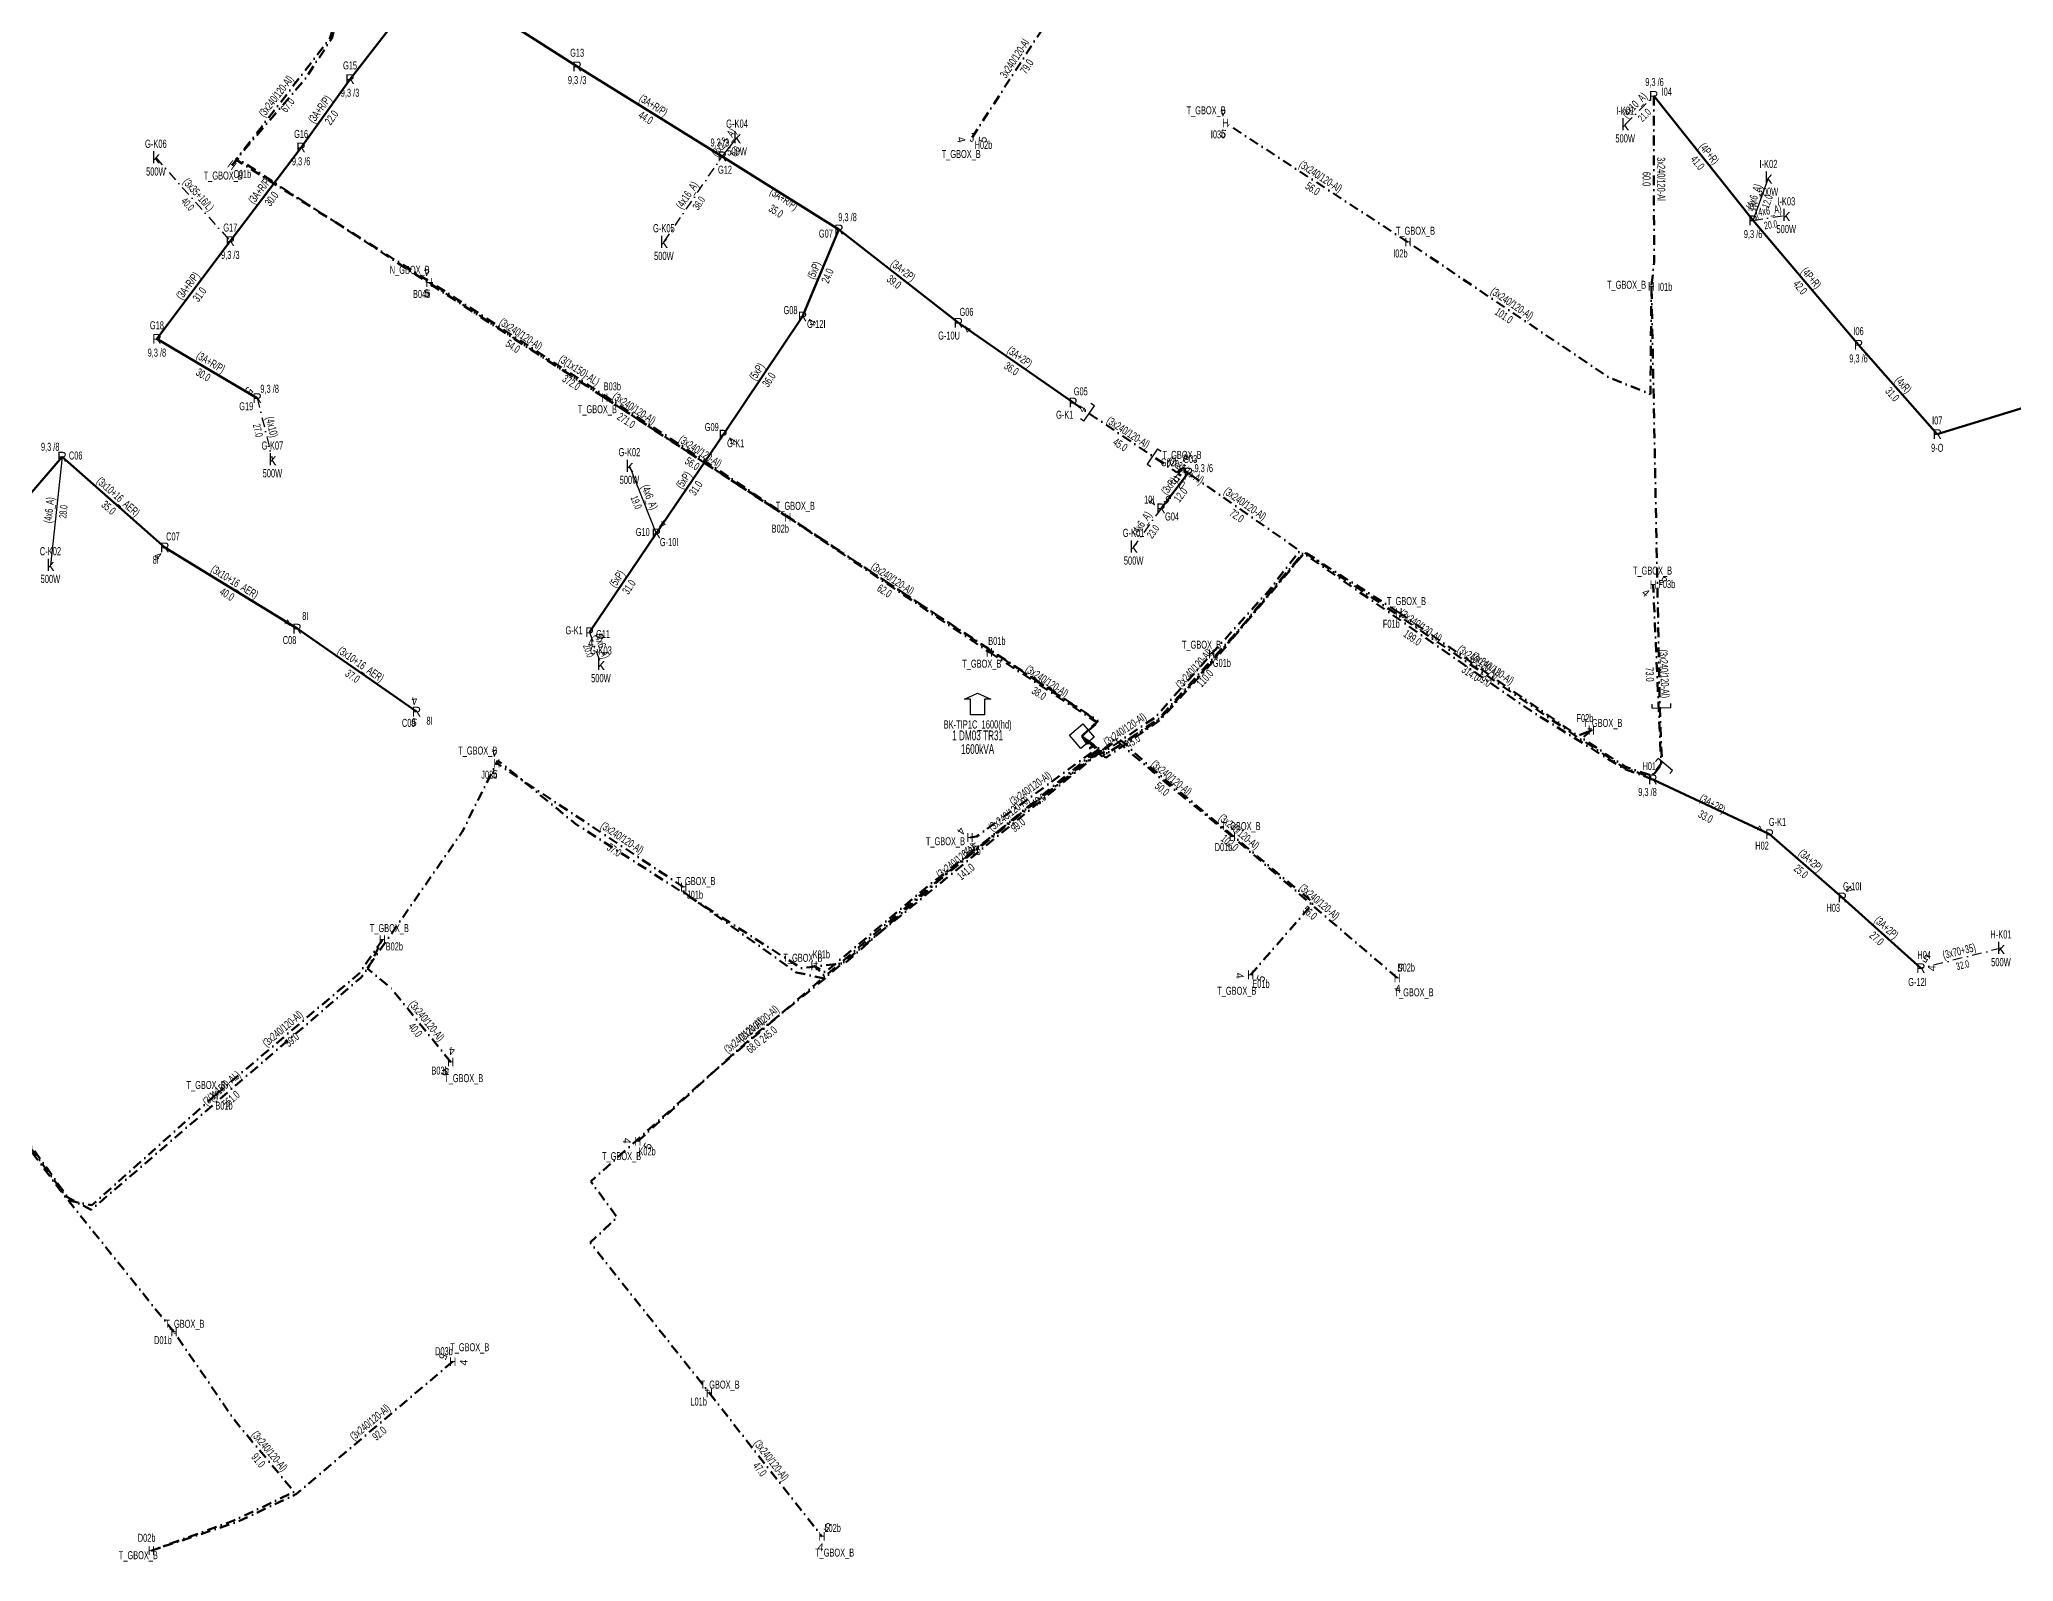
# Model space of a CAD drawing. Header units: millimetres. Extents: x 563565 to 566167, y 4094172 to 4096697.
# Drawn here: x 564425 to 564930, y 4094451 to 4094841 of the extents above; entities that cross this region are included whole.
import ezdxf
from ezdxf.enums import TextEntityAlignment as Align

# ---------------------------------------------------------------- set-up
doc = ezdxf.new("R2010")
doc.units = ezdxf.units.MM
doc.linetypes.add('DASHDOT', pattern=[5, 2.5, -1.25, 0, -1.25])
for name, color, linetype, lineweight in [('DIREK_AG_MEVCUT', 120, 'Continuous', 25), ('DIREK_BOX_MEVCUT', 5, 'Continuous', 25), ('DIREK_BOX_YENI', 5, 'Continuous', 25), ('HAT_ABONE_HAVAI_MEVCUT', 56, 'Continuous', 30), ('HAT_ABONE_YERALTI_MEVCUT', 56, 'DASHDOT', 30), ('HAT_AG_HAVAI_MEVCUT', 126, 'Continuous', 50), ('HAT_AG_YERALTI_MEVCUT', 126, 'DASHDOT', 50), ('HAT_BOX_YERALTI_MEVCUT', 192, 'DASHDOT', 50), ('HAT_BOX_YERALTI_YENI', 5, 'DASHDOT', 50), ('HAT_OG_YERALTI_MEVCUT', 48, 'DASHDOT', 70), ('KOFRE_ABONE_MEVCUT', 6, 'Continuous', 25), ('TRAFO_MEVCUT', 5, 'Continuous', 30)]:
    doc.layers.add(name, color=color, linetype=linetype, lineweight=lineweight)
doc.layers.add('NIA_AG', color=5, linetype='Continuous')
doc.styles.add('Direk', font='B_CAD')
doc.styles.get("Standard").update_dxf_attribs({"font": 'Arial'})

# ---------------------------------------------------------------- blocks, each defined once
blk = doc.blocks.new('AG_NIA', base_point=(-64.4296, 129.8924))
at = {"layer": 'NIA_AG'}
for p, q in [((-64.429604, 132.292432), (-65.529604, 132.292432)), ((-64.429604, 127.492432), (-64.429604, 132.292432)), ((-64.429604, 127.492432), (-65.529604, 127.492432))]:
    blk.add_line(p, q, dxfattribs=at)
blk = doc.blocks.new('MEV_BINA_KARE')
at = {"layer": 'TRAFO_MEVCUT', "linetype": 'Continuous'}
for p, q in [((-2.25, -2.25), (-2.25, 2.25)), ((-2.25, 2.25), (2.25, 2.25)), ((0, 1.8), (0, 2.7)), ((2.25, 2.25), (2.25, -2.25)), ((2.25, -2.25), (-2.25, -2.25))]:
    blk.add_line(p, q, dxfattribs=at)
blk = doc.blocks.new('MEV_BETKOSK')
at = {"layer": 'TRAFO_MEVCUT', "linetype": 'Continuous'}
for p, q in [((-3.4, 2), (0, 3.6)), ((-1.8, 2), (-3.4, 2)), ((-1.8, -2), (-1.8, 2)), ((0, 3.6), (3.4, 2)), ((3.4, 2), (1.8, 2)), ((1.8, 2), (1.8, -2)), ((1.8, -2), (-1.8, -2))]:
    blk.add_line(p, q, dxfattribs=at)

msp = doc.modelspace()

# ---------------------------------------------------------------- linework, layer by layer
at = {"layer": 'HAT_ABONE_HAVAI_MEVCUT'}
for p, q in [((564599.53, 4094810.6), (564603.34, 4094815.42)), ((564863.58, 4094794.2), (564867.51, 4094805.1)), ((564430.46, 4094733.68), (564427.47, 4094705.92)), ((564575.77, 4094731.29), (564582.66, 4094714.02))]:
    msp.add_line(p, q, dxfattribs=at)
at = {"layer": 'HAT_ABONE_YERALTI_MEVCUT', "flags": 128}
for points in [[(564830.82, 4094818.75), (564838.14, 4094826.1)], [(564454.47, 4094810.27), (564473.54, 4094788.86)], [(564584.59, 4094788.65), (564599.53, 4094810.6)], [(564863.58, 4094794.2), (564872.08, 4094795.53)], [(564480.43, 4094748.69), (564484.33, 4094732.99)], [(564711.94, 4094720.44), (564704.92, 4094710.62)], [(564565.55, 4094688.71), (564568.47, 4094680.51)], [(564927.07, 4094607.78), (564906.57, 4094602.67)]]:
    msp.add_lwpolyline(points, dxfattribs=at)
at = {"layer": 'HAT_AG_HAVAI_MEVCUT'}
for p, q in [((564504.21, 4094830.39), (564525.18, 4094857.39)), ((564525.18, 4094857.39), (564562.38, 4094833.63)), ((564491.68, 4094812.84), (564504.21, 4094830.39)), ((564562.38, 4094833.63), (564599.53, 4094810.6)), ((564838.14, 4094826.1), (564863.58, 4094794.2)), ((564473.54, 4094788.86), (564491.68, 4094812.84)), ((564629.43, 4094791.88), (564599.53, 4094810.6)), ((564863.58, 4094794.2), (564890.59, 4094762.34)), ((564629.43, 4094791.88), (564620.12, 4094769.56)), ((564660.03, 4094767.95), (564629.43, 4094791.88)), ((564454.74, 4094763.84), (564473.54, 4094788.86)), ((564620.12, 4094769.56), (564599.76, 4094739.31)), ((564689.4, 4094747.53), (564660.03, 4094767.95)), ((564454.74, 4094763.84), (564480.43, 4094748.69)), ((564910.76, 4094739.45), (564890.59, 4094762.34)), ((564956.14, 4094753.33), (564910.76, 4094739.45)), ((564599.76, 4094739.31), (564582.66, 4094714.02)), ((564400.13, 4094698.39), (564430.46, 4094733.68)), ((564430.46, 4094733.68), (564456.764234, 4094710.43208)), ((564718.96, 4094729.63), (564711.94, 4094720.44)), ((564582.66, 4094714.02), (564565.55, 4094688.71)), ((564456.764234, 4094710.43208), (564490.632482, 4094689.641671)), ((564490.632482, 4094689.641671), (564521.228846, 4094668.37781)), ((564837.892555, 4094651.036882), (564867.78, 4094636.99)), ((564867.78, 4094636.99), (564886.43, 4094620.76)), ((564886.43, 4094620.76), (564906.57, 4094602.67))]:
    msp.add_line(p, q, dxfattribs=at)
at = {"layer": 'HAT_AG_YERALTI_MEVCUT', "flags": 128}
msp.add_lwpolyline([(564837.892555, 4094651.036882), (564830.52523, 4094653.748996), (564806.288043, 4094668.82743), (564748.547556, 4094708.877444), (564725.884768, 4094681.85139), (564711.55206, 4094666.095526), (564697.774836, 4094656.537895), (564691.649, 4094662.109)], dxfattribs=at)
at = {"layer": 'HAT_BOX_YERALTI_MEVCUT', "flags": 128}
for points in [[(564473.983, 4094808.363), (564499.148429, 4094840.920171), (564505.30384, 4094864.722415), (564504.408, 4094865.628)], [(564775.174, 4094788.638), (564728.441, 4094819.158)], [(564473.983, 4094808.363), (564475.448791, 4094809.979115), (564530.334705, 4094774.269258), (564621.638024, 4094714.770942), (564695.86564, 4094665.989562), (564691.649, 4094662.109)], [(564837.55, 4094777.329), (564837.291401, 4094749.660287), (564826.458897, 4094754.079323), (564775.174, 4094788.638)], [(564524.464, 4094778.275), (564569.473, 4094748.771)], [(564691.649, 4094662.109), (564696.820954, 4094656.905205), (564709.982408, 4094665.302711), (564712.027289, 4094666.971988), (564719.592272, 4094675.302369), (564729.895091, 4094686.883389), (564740.872971, 4094699.977827), (564748.627888, 4094709.138362), (564766.038945, 4094697.558148), (564818.5812, 4094661.849978), (564830.583891, 4094654.028675), (564837.472654, 4094651.531875), (564840.240191, 4094654.961215), (564839.698717, 4094669.159887), (564837.55, 4094777.329)], [(564569.473, 4094748.771), (564616.337, 4094718.173)], [(564689.4, 4094747.53), (564715.948887, 4094729.667613), (564717.321, 4094730.634)], [(564717.321, 4094730.634), (564716.363651, 4094729.317618), (564718.164712, 4094728.085313), (564718.96, 4094729.63)], [(564724.905156, 4094683.19296), (564739.44691, 4094699.261921), (564747.509891, 4094709.571962), (564717.321, 4094730.634)], [(564616.337, 4094718.173), (564667.958, 4094683.583)], [(564691.649, 4094662.109), (564697.529092, 4094657.285799), (564711.246453, 4094666.49087), (564732.268412, 4094689.82604), (564741.886332, 4094701.485405), (564748.624685, 4094709.336789), (564772.857, 4094693.788)], [(564822.139432, 4094663.624515), (564819.793041, 4094661.551869), (564830.867485, 4094654.250639), (564837.711124, 4094651.943355), (564840.018408, 4094655.110982), (564837.981, 4094700.882)], [(564772.857, 4094693.788), (564818.737166, 4094662.177574), (564822.139432, 4094663.624515)], [(564667.958, 4094683.583), (564695.464972, 4094665.698392), (564691.649, 4094662.109)], [(564691.649, 4094662.109), (564696.829602, 4094657.70066), (564710.528451, 4094667.002919), (564724.905156, 4094683.19296)], [(564469.629346, 4094570.128829), (564438.110054, 4094541.965812), (564432.574978, 4094543.078843), (564418.652371, 4094562.507077), (564380.253093, 4094614.490758), (564357.259494, 4094646.988239), (564346.586368, 4094664.487972), (564293.400627, 4094662.502612), (564295.325286, 4094648.942474), (564300.936, 4094645.22)], [(564459.099169, 4094509.505658), (564429.8486, 4094545.909389), (564365.50524, 4094632.978264), (564357.652407, 4094644.726518), (564346.817119, 4094663.029768), (564293.898528, 4094662.039711), (564295.674058, 4094649.350985), (564300.936, 4094645.22)], [(564691.649, 4094662.109), (564695.101629, 4094658.146795), (564650.964272, 4094622.008308), (564623.289196, 4094598.428937), (564596.921485, 4094575.818847), (564565.862578, 4094548.066423), (564572.619146, 4094538.878397), (564565.7364, 4094532.386716), (564596.252, 4094493.858)], [(564691.649, 4094662.109), (564695.892617, 4094657.626852), (564625.611443, 4094600.055437), (564618.5222, 4094601.590221), (564589.580549, 4094622.200185), (564589.663, 4094623.435)], [(564691.649, 4094662.109), (564695.591627, 4094657.590471), (564652.663819, 4094624.069847), (564625.965876, 4094601.647376), (564623.041, 4094603.27)], [(564691.649, 4094662.109), (564694.356491, 4094658.065523), (564664.713224, 4094636.403135), (564662.990905, 4094636.14102)], [(564730.189, 4094636.38), (564717.020211, 4094647.038762), (564709.833274, 4094652.99869), (564700.154501, 4094661.308184), (564696.790309, 4094658.388991), (564691.649, 4094662.109)], [(564734.878, 4094600.963), (564750.927937, 4094619.44421), (564710.580684, 4094653.007936), (564701.073728, 4094661.541543), (564696.839118, 4094658.070551), (564691.649, 4094662.109)], [(564589.663, 4094623.435), (564556.123552, 4094645.611575), (564541.82, 4094655.148)], [(564772.426, 4094600.19), (564730.189, 4094636.38)], [(564512.489, 4094609.939), (564506.617385, 4094601.40908), (564469.629346, 4094570.128829)], [(564529.992277, 4094578.648882), (564514.825346, 4094597.443802), (564508.721227, 4094602.553541), (564512.489, 4094609.939)], [(564577.925, 4094558.34), (564603.121529, 4094581.385646), (564609.469204, 4094586.868399), (564626.205073, 4094600.279845), (564623.041, 4094603.27)], [(564453.293043, 4094453.488455), (564474.614265, 4094461.275989), (564489.881056, 4094468.54589), (564474.484447, 4094487.107839), (564459.099169, 4094509.505658)], [(564530.520886, 4094501.917013), (564490.475867, 4094468.01717), (564475.209075, 4094460.813359), (564453.293043, 4094453.488455)], [(564596.252, 4094493.858), (564625.069, 4094457.153)]]:
    msp.add_lwpolyline(points, dxfattribs=at)
at = {"layer": 'HAT_BOX_YERALTI_YENI', "flags": 128}
for points in [[(564663.523, 4094815.454), (564688.45854, 4094853.78363), (564706.944774, 4094881.41176)], [(564838.14, 4094826.1), (564838.221901, 4094783.485588), (564837.55, 4094777.329)]]:
    msp.add_lwpolyline(points, dxfattribs=at)
at = {"layer": 'HAT_OG_YERALTI_MEVCUT', "flags": 128}
for points in [[(564502.557568, 4094902.736757), (564505.690378, 4094864.572543), (564499.532393, 4094840.794729), (564492.669068, 4094830.369714), (564474.997562, 4094809.768541), (564528.959452, 4094775.753078), (564594.892519, 4094732.749069), (564634.141916, 4094706.488432), (564695.986147, 4094665.750282), (564691.649, 4094662.109)], [(564691.649, 4094662.109), (564695.226521, 4094657.611722), (564656.048003, 4094625.979885), (564630.999442, 4094603.982111), (564619.759703, 4094602.697569), (564561.955332, 4094639.62814), (564548.821441, 4094650.425798), (564542.077597, 4094655.8851), (564532.925238, 4094637.580382), (564507.073839, 4094600.328676), (564437.908058, 4094540.795185), (564431.48535, 4094544.167107), (564357.389195, 4094645.943164), (564346.822551, 4094665.069154), (564293.019, 4094662.854)]]:
    msp.add_lwpolyline(points, dxfattribs=at)

# ---------------------------------------------------------------- block references
at = {"layer": 'NIA_AG'}
for p, rotation in [((564693.538187, 4094744.723684), 325.856795), ((564709.727019, 4094733.745208), 145.856795), ((564840.148109, 4094669.317231), 272.003565), ((564841.094266, 4094654.87733), 50.18266200000001)]:
    msp.add_blockref('AG_NIA', p, dxfattribs=dict(at, rotation=rotation))
at = {"layer": 'TRAFO_MEVCUT'}
msp.add_blockref('MEV_BETKOSK', (564664.960341, 4094669.551026), dxfattribs=at)
at = {"layer": 'TRAFO_MEVCUT', "rotation": 220.314587}
msp.add_blockref('MEV_BINA_KARE', (564691.649, 4094662.109), dxfattribs=at)

# ---------------------------------------------------------------- texts
at = {"layer": 'DIREK_AG_MEVCUT', "linetype": 'ByBlock', "width": 0.53}
for s, p in [('G15', (564504.21, 4094833.89)), ('G13', (564562.38, 4094837.13)), ('9,3 /3', (564562.38, 4094830.13)), ('9,3 /6', (564838.334468, 4094829.627616)), ('9,3 /3', (564504.21, 4094826.89)), ('I04', (564841.47416, 4094827.164602)), ('G16', (564491.68, 4094816.34)), ('9,3 /3', (564598.907995, 4094814.149367)), ('9,3 /6', (564491.68, 4094809.34)), ('G12', (564600.249, 4094807.174648)), ('9,3 /8', (564631.637352, 4094795.027951)), ('I05', (564863.58, 4094797.7)), ('G17', (564473.54, 4094792.36)), ('G07', (564626.094833, 4094790.818558)), ('9,3 /6', (564863.58, 4094790.7)), ('9,3 /3', (564473.54, 4094785.36)), ('G08', (564617.038106, 4094771.218894)), ('G06', (564662.10785, 4094770.766476)), ('G18', (564454.74, 4094767.34)), ('G-12I', (564623.632945, 4094767.669084)), ('G-10U', (564657.634882, 4094764.703474)), ('I06', (564890.59, 4094765.84)), ('9,3 /8', (564454.74, 4094760.34)), ('9,3 /6', (564890.59, 4094758.84)), ('9,3 /8', (564483.621715, 4094751.069962)), ('G05', (564691.375941, 4094750.418885)), ('G19', (564477.624177, 4094746.597786)), ('G-K1', (564687.264511, 4094744.420102)), ('I07', (564910.76, 4094742.95)), ('G09', (564596.8585, 4094741.26737)), ('9,3 /8', (564427.414431, 4094736.213552)), ('C06', (564433.947484, 4094733.975734)), ('G-K1', (564602.992336, 4094737.129446)), ('G03', (564719.429445, 4094733.098374)), ('9-O', (564910.76, 4094735.95)), ('9,3 /6', (564722.882798, 4094730.738606)), ('10I', (564708.91232, 4094722.677709)), ('G04', (564714.754679, 4094718.359716)), ('G10', (564579.180174, 4094714.395249)), ('G-10I', (564585.94105, 4094711.801725)), ('G-K1', (564561.60405, 4094689.210543)), ('G11', (564569.022176, 4094688.269555)), ('G-K1', (564869.83505, 4094640.14218)), ('H02', (564865.868533, 4094634.058057)), ('G-10I', (564888.992205, 4094623.657996)), ('H03', (564884.111706, 4094618.13788)), ('H04', (564907.414765, 4094606.066524)), ('G-12I', (564905.692849, 4094599.143261))]:
    msp.add_text(s, height=2.05, dxfattribs=at).set_placement(p, align=Align.MIDDLE_CENTER)
at = {"layer": 'DIREK_AG_MEVCUT', "linetype": 'ByBlock', "style": 'Direk'}
for s, p in [('R', (564562.38, 4094833.63)), ('R', (564504.21, 4094830.39)), ('R', (564838.14, 4094826.1)), ('R', (564491.68, 4094812.84)), ('R', (564599.53, 4094810.6)), ('R', (564863.58, 4094794.2)), ('R', (564473.54, 4094788.86)), ('R', (564629.43, 4094791.88)), ('R', (564620.12, 4094769.56)), ('R', (564660.03, 4094767.95)), ('R', (564454.74, 4094763.84)), ('R', (564890.59, 4094762.34)), ('R', (564480.43, 4094748.69)), ('P', (564689.4, 4094747.53)), ('P', (564599.76, 4094739.31)), ('R', (564910.76, 4094739.45)), ('R', (564430.46, 4094733.68)), ('R', (564718.96, 4094729.63)), ('R', (564711.94, 4094720.44)), ('R', (564582.66, 4094714.02)), ('P', (564565.55, 4094688.71)), ('P', (564867.78, 4094636.99)), ('R', (564886.43, 4094620.76)), ('R', (564906.57, 4094602.67))]:
    msp.add_text(s, height=2.5, dxfattribs=at).set_placement(p, align=Align.MIDDLE_CENTER)
at = {"layer": 'DIREK_AG_MEVCUT', "color": 32, "style": 'Direk'}
for s, rotation, p in [('4', 418.882441, (564622.517105, 4094768.112972)), ('4', 414.386198, (564662.306289, 4094766.319507)), ('5', 228.090944, (564478.346223, 4094750.560261)), ('4', 415.690191, (564691.712805, 4094745.951731)), ('4', 415.965655, (564602.080366, 4094737.742869)), ('5', 143.986375, (564713.586337, 4094722.704856)), ('4', 233.078619, (564709.70151, 4094722.122012)), ('4', 505.936519, (564584.228311, 4094716.339569)), ('4', 321.011057, (564455.002557, 4094708.255731)), ('4', 237.642252, (564488.267258, 4094691.140242)), ('5', 69.355641, (564568.170203, 4094687.722815)), ('4', 366.185675, (564565.851702, 4094685.926302)), ('4', 550.201475, (564520.732938, 4094671.133545)), ('5', 347.701475, (564520.632432, 4094665.642067)), ('4', 240.86233, (564865.334334, 4094638.353347)), ('4', 498.294283, (564888.292854, 4094622.850401)), ('5', 152.051262, (564907.882308, 4094605.143428)), ('4', 450.014941, (564909.37, 4094602.67073))]:
    msp.add_text(s, height=2, rotation=rotation, dxfattribs=at).set_placement(p, align=Align.MIDDLE_CENTER)
at = {"layer": 'DIREK_AG_MEVCUT', "width": 0.53}
for s, p in [('C07', (564458.846475, 4094713.245312)), ('8I', (564454.434399, 4094707.284333)), ('8I', (564492.756909, 4094692.891682)), ('C08', (564488.717475, 4094686.712037)), ('C09', (564519.231423, 4094665.503737)), ('8I', (564524.57463, 4094666.052558)), ('H01', (564836.987496, 4094654.417838)), ('9,3 /8', (564836.542357, 4094647.807801))]:
    msp.add_text(s, height=2.05, dxfattribs=at).set_placement(p, align=Align.MIDDLE_CENTER)
at = {"layer": 'DIREK_AG_MEVCUT', "style": 'Direk'}
for p in [(564456.764234, 4094710.43208), (564490.632482, 4094689.641671), (564521.228846, 4094668.37781), (564837.892555, 4094651.036882)]:
    msp.add_text('R', height=2.5, dxfattribs=at).set_placement(p, align=Align.MIDDLE_CENTER)
at = {"layer": 'DIREK_BOX_MEVCUT', "width": 0.53}
for s, p in [('T_GBOX_B', (564723.489503, 4094822.391683)), ('I03b', (564726.527217, 4094816.227567)), ('T_GBOX_B', (564471.735346, 4094805.680081)), ('C01b', (564476.621222, 4094806.063047)), ('T_GBOX_B', (564777.108879, 4094791.554546)), ('I02b', (564773.239121, 4094785.721454)), ('N_GBOX_B', (564519.489219, 4094781.536035)), ('B04b', (564522.54521, 4094775.347844)), ('T_GBOX_B', (564831.183074, 4094777.705249)), ('I01b', (564841.046547, 4094777.173575)), ('B03b', (564571.389122, 4094751.699904)), ('T_GBOX_B', (564567.556878, 4094745.842096)), ('T_GBOX_B', (564717.313206, 4094734.1404)), ('G02b', (564714.212458, 4094732.242404)), ('T_GBOX_B', (564618.267914, 4094721.092173)), ('B02b', (564614.406086, 4094715.253827)), ('T_GBOX_B', (564837.819657, 4094704.506617)), ('F03b', (564841.477538, 4094701.037642)), ('T_GBOX_B', (564774.795205, 4094696.702337)), ('F01b', (564770.918795, 4094690.873663)), ('B01b', (564669.88612, 4094686.504019)), ('T_GBOX_B', (564722.299022, 4094685.529209)), ('T_GBOX_B', (564666.02988, 4094680.661981)), ('G01b', (564727.511291, 4094680.85671)), ('F02b', (564820.515548, 4094666.724998)), ('T_GBOX_B', (564825.099566, 4094665.492028)), ('T_GBOX_B', (564536.912025, 4094658.420232)), ('J02b', (564539.878447, 4094652.235892)), ('T_GBOX_B', (564732.428858, 4094639.069431)), ('T_GBOX_B', (564656.712955, 4094635.185594)), ('A01b', (564663.517498, 4094632.680861)), ('D01b', (564727.949142, 4094633.690569)), ('T_GBOX_B', (564592.799255, 4094624.988675)), ('J01b', (564592.57371, 4094621.491351)), ('T_GBOX_B', (564514.280381, 4094612.945818)), ('B02b', (564515.552916, 4094608.247131)), ('K01b', (564624.927231, 4094606.218242)), ('T_GBOX_B', (564620.216663, 4094605.337152)), ('D02b', (564774.703293, 4094602.847807)), ('T_GBOX_B', (564731.343521, 4094596.893112)), ('E01b', (564737.520583, 4094598.668059)), ('T_GBOX_B', (564776.746314, 4094596.488218)), ('B03b', (564527.268521, 4094576.450894)), ('T_GBOX_B', (564467.333093, 4094572.770272)), ('T_GBOX_B', (564533.327284, 4094574.516129)), ('B01b', (564471.9256, 4094567.487386)), ('K02b', (564580.287185, 4094555.757349)), ('T_GBOX_B', (564573.772536, 4094554.542008)), ('T_GBOX_B', (564461.907799, 4094511.594102)), ('D01b', (564456.290539, 4094507.417214)), ('T_GBOX_B', (564534.871704, 4094505.600169)), ('D03b', (564528.259482, 4094504.588352)), ('T_GBOX_B', (564599.000319, 4094496.025198)), ('L01b', (564593.503681, 4094491.690802)), ('D02b', (564452.115009, 4094456.784246)), ('L02b', (564627.821939, 4094459.314325)), ('T_GBOX_B', (564449.98919, 4094452.333224)), ('T_GBOX_B', (564628.329728, 4094452.999721))]:
    msp.add_text(s, height=2.05, dxfattribs=at).set_placement(p, align=Align.MIDDLE_CENTER)
at = {"layer": 'DIREK_BOX_MEVCUT', "color": 32, "style": 'Direk'}
for s, rotation, p in [('4', 551.852584, (564727.865896, 4094821.898302)), ('5', 349.352585, (564727.923659, 4094816.406208)), ('4', 551.754625, (564523.893582, 4094781.016281)), ('5', 349.254626, (564523.941955, 4094775.524097)), ('4', 522.612422, (564718.157735, 4094733.306054)), ('5', 333.854951, (564716.087194, 4094728.120492)), ('4', 317.54873, (564836.091104, 4094698.816015)), ('5', 115.04873, (564840.517654, 4094702.067489)), ('4', 551.307925, (564541.270971, 4094657.893645)), ('5', 348.807926, (564541.276524, 4094652.40125)), ('4', 233.653308, (564660.735657, 4094637.800495)), ('5', 31.153309, (564664.439428, 4094633.744818)), ('5', 161.908987, (564773.295477, 4094602.85158)), ('4', 274.027444, (564732.084915, 4094600.766344)), ('5', 71.527445, (564737.533732, 4094600.075819)), ('4', 364.408986, (564772.641251, 4094597.398286)), ('4', 533.902481, (564530.289696, 4094581.433041)), ('5', 331.402481, (564528.652046, 4094576.190472)), ('4', 267.447153, (564575.127779, 4094558.464714)), ('5', 64.947153, (564580.461569, 4094557.154329)), ('5', 242.749362, (564528.031652, 4094503.199088)), ('4', 445.249361, (564533.311266, 4094501.685119)), ('5', 150.635368, (564626.442024, 4094459.593247)), ('4', 353.135368, (564624.734333, 4094454.373072))]:
    msp.add_text(s, height=2, rotation=rotation, dxfattribs=at).set_placement(p, align=Align.MIDDLE_CENTER)
at = {"layer": 'DIREK_BOX_MEVCUT', "style": 'Direk', "width": 0.8}
for p in [(564728.441, 4094819.158), (564775.174, 4094788.638), (564524.464, 4094778.275), (564837.55, 4094777.329), (564569.473, 4094748.771), (564717.321, 4094730.634), (564616.337, 4094718.173), (564837.981, 4094700.882), (564772.857, 4094693.788), (564667.958, 4094683.583), (564724.905156, 4094683.19296), (564822.139432, 4094663.624515), (564541.82, 4094655.148), (564730.189, 4094636.38), (564662.990905, 4094636.14102), (564589.663, 4094623.435), (564512.489, 4094609.939), (564623.041, 4094603.27), (564734.878, 4094600.963), (564772.426, 4094600.19), (564529.992277, 4094578.648882), (564469.629346, 4094570.128829), (564577.925, 4094558.34), (564459.099169, 4094509.505658), (564530.520886, 4094501.917013), (564596.252, 4094493.858), (564625.069, 4094457.153), (564453.293043, 4094453.488455)]:
    msp.add_text('H', height=2.25, dxfattribs=at).set_placement(p, align=Align.MIDDLE_CENTER)
msp.add_text('H', height=2.25, rotation=322.943472, dxfattribs=at).set_placement((564473.983, 4094808.363), align=Align.MIDDLE_CENTER)
at = {"layer": 'DIREK_BOX_YENI', "color": 32, "style": 'Direk'}
for s, rotation, p in [('4', 281.953516, (564660.783715, 4094814.874069)), ('5', 79.453647, (564666.2757, 4094814.941513))]:
    msp.add_text(s, height=2, rotation=rotation, dxfattribs=at).set_placement(p, align=Align.MIDDLE_CENTER)
at = {"layer": 'DIREK_BOX_YENI', "style": 'Direk', "width": 0.8}
msp.add_text('J', height=2.25, dxfattribs=at).set_placement((564663.523, 4094815.454), align=Align.MIDDLE_CENTER)
at = {"layer": 'DIREK_BOX_YENI', "width": 0.53}
for s, p in [('H02b', (564666.456791, 4094813.545369)), ('T_GBOX_B', (564660.75719, 4094811.202625))]:
    msp.add_text(s, height=2.05, dxfattribs=at).set_placement(p, align=Align.MIDDLE_CENTER)
at = {"layer": 'HAT_ABONE_HAVAI_MEVCUT', "lineweight": 30, "width": 0.53}
for s, rotation, p in [('(3x2.5_A)', 51.675166, (564600.768168, 4094813.537101, 282301.67)), ('(4x6_A)', 70.173208, (564864.745386, 4094799.938301, 282433.755)), ('(4x6_A)', 291.74991, (564580.004489, 4094722.969973, 282291.33)), ('(4x6_A)', 443.852433, (564428.119888, 4094719.891026, 282213.735))]:
    msp.add_text(s, height=2.05, rotation=rotation, dxfattribs=at).set_placement(p, align=Align.CENTER)
for s, rotation, p in [('6.0', 51.675166, (564602.101832, 4094812.482899, 282301.67)), ('12.0', 70.173208, (564866.344614, 4094799.361699, 282433.755)), ('28.0', 443.852433, (564429.810112, 4094719.708974, 282213.735)), ('19.0', 291.74991, (564578.425511, 4094722.340027, 282291.33))]:
    msp.add_text(s, height=1.9, rotation=rotation, dxfattribs=at).set_placement(p, align=Align.TOP_CENTER)
at = {"layer": 'HAT_ABONE_YERALTI_MEVCUT', "lineweight": 30, "width": 0.53}
for s, rotation, p in [('(4x10_A)', 45.117169, (564833.877731, 4094823.02481)), ('(3x35+16/L)', 311.691623, (564464.639725, 4094800.130353)), ('(4x16_A)', 55.759316, (564591.357321, 4094800.10327)), ('(4x6_A)', 8.892996, (564867.698599, 4094795.704782)), ('(4x10)', 283.950343, (564483.204929, 4094741.044919)), ('(4x6_A)', 414.440251, (564707.738517, 4094716.024319)), ('(4x6_A)', 289.60069, (564567.810745, 4094684.895143)), ('(3x70+35)', 373.996779, (564916.614413, 4094606.049763))]:
    msp.add_text(s, height=2.05, rotation=rotation, dxfattribs=at).set_placement(p, align=Align.CENTER)
for s, rotation, p in [('21.0', 45.117169, (564835.082269, 4094821.82519)), ('40.0', 311.691623, (564463.370275, 4094798.999647)), ('38.0', 55.759316, (564592.762679, 4094799.14673)), ('20.0', 8.892996, (564867.961401, 4094794.025218)), ('27.0', 283.950343, (564481.555071, 4094740.635081)), ('23.0', 414.440251, (564709.121483, 4094715.035681)), ('20.0', 289.60069, (564566.209255, 4094684.324857)), ('32.0', 373.996779, (564917.025587, 4094604.400237))]:
    msp.add_text(s, height=1.9, rotation=rotation, dxfattribs=at).set_placement(p, align=Align.TOP_CENTER)
at = {"layer": 'HAT_AG_HAVAI_MEVCUT', "lineweight": 30, "width": 0.53}
for s, rotation, p in [('(3A+R/P)', 54.474677, (564497.25322, 4094822.108903, 282252.105)), ('(3A+R/P)', 328.204429, (564581.402857, 4094822.837443, 282299.765)), ('(4P+R)', 308.572086, (564851.524551, 4094810.679974, 282431.79)), ('(3A+R/P)', 52.893817, (564481.932109, 4094801.3628, 282245.84)), ('(3A+R/P)', 326.688997, (564614.809141, 4094798.859596, 282299.291466)), ('(3A+R/P)', 53.078841, (564463.460457, 4094776.860608, 282236.77)), ('(5xP)', 427.358266, (564623.990509, 4094781.047223, 282310.06)), ('(3A+2P)', 321.973663, (564645.25362, 4094780.584569, 282314.715)), ('(4P+R)', 310.290328, (564877.733361, 4094778.819662, 282445.295)), ('(3A+R/P)', 329.471143, (564468.016776, 4094756.997167, 282240.215)), ('(3A+2P)', 325.190375, (564675.200224, 4094758.437895, 282330.015)), ('(5xP)', 416.057165, (564609.234844, 4094754.909611, 282299.88)), ('(4xR)', 311.385561, (564901.312736, 4094751.456954, 282445.295)), ('(5xP)', 415.935149, (564590.505857, 4094727.141111, 282291.33)), ('(3x10+16_AER)', 318.556793, (564444.184713, 4094722.67321, 282228.382117)), ('(3xR)', 412.377036, (564714.796762, 4094725.548893, 282355.97)), ('(3x10+16_AER)', 328.455843, (564474.14304, 4094700.761277, 282245.316241)), ('(5xP)', 415.940623, (564573.400811, 4094701.841044, 282282.775)), ('(3x10+16_AER)', 325.201474, (564506.415753, 4094679.70773, 282260.614423)), ('(3A+2P)', 331.338139, (564852.730538, 4094643.894855, 282418.946278)), ('(3A+2P)', 318.968863, (564877.662999, 4094629.5162, 282443.215)), ('(3A+2P)', 318.069421, (564897.067995, 4094612.347362, 282453.285))]:
    msp.add_text(s, height=2.05, rotation=rotation, dxfattribs=at).set_placement(p, align=Align.CENTER)
for s, rotation, p in [('22.0', 54.474677, (564498.63678, 4094821.121097, 282252.105)), ('44.0', 328.204429, (564580.507143, 4094821.392557, 282299.765)), ('41.0', 308.572086, (564850.195449, 4094809.620026, 282431.79)), ('30.0', 52.893817, (564483.287891, 4094800.3372, 282245.84)), ('35.0', 326.688997, (564613.875529, 4094797.438902, 282299.291466)), ('24.0', 427.358266, (564625.559491, 4094780.392777, 282310.06)), ('39.0', 321.973663, (564644.20638, 4094779.245431, 282314.715)), ('31.0', 53.078841, (564464.819543, 4094775.839392, 282236.77)), ('42.0', 310.290328, (564876.436639, 4094777.720338, 282445.295)), ('30.0', 329.471143, (564467.153224, 4094755.532833, 282240.215)), ('36.0', 416.057165, (564610.645156, 4094753.960389, 282299.88)), ('36.0', 325.190375, (564674.229776, 4094757.042105, 282330.015)), ('31.0', 311.385561, (564900.037264, 4094750.333046, 282445.295)), ('31.0', 415.935149, (564591.914143, 4094726.188889, 282291.33)), ('12.0', 412.377036, (564716.143238, 4094724.511107, 282355.97)), ('35.0', 318.556793, (564443.059521, 4094721.39887, 282228.382117)), ('40.0', 328.455843, (564473.253676, 4094699.312474, 282245.316241)), ('31.0', 415.940623, (564574.809189, 4094700.888956, 282282.775)), ('37.0', 325.201474, (564505.445575, 4094678.311751, 282260.614423)), ('33.0', 331.338139, (564851.915151, 4094642.403163, 282418.946278)), ('25.0', 318.968863, (564876.547001, 4094628.2338, 282443.215)), ('27.0', 318.069421, (564895.932005, 4094611.082638, 282453.285))]:
    msp.add_text(s, height=2.05, rotation=rotation, dxfattribs=at).set_placement(p, align=Align.TOP_CENTER)
at = {"layer": 'HAT_AG_YERALTI_MEVCUT', "lineweight": 30, "width": 0.53}
msp.add_text('(3x240/120-Al)', height=2.05, rotation=325.254011, dxfattribs=at).set_placement((564777.902248, 4094689.550871), align=Align.CENTER)
msp.add_text('199.0', height=2.05, rotation=325.254011, dxfattribs=at).set_placement((564776.933351, 4094688.154003), align=Align.TOP_CENTER)
at = {"layer": 'HAT_BOX_YERALTI_MEVCUT', "lineweight": 30, "width": 0.53}
for s, rotation, p in [('(3x240/120-Al)', 52.266559, (564486.061707, 4094825.397255)), ('(3x240/120-Al)', 326.853354, (564752.272301, 4094804.609433)), ('(3x240/120-Al)', 326.025496, (564801.291629, 4094772.063547)), ('(3x240/120-Al)', 326.754082, (564547.434198, 4094764.233977)), ('(3x240/120-Al)', 326.9095, (564576.450433, 4094745.232238)), ('(3x240/120-Al)', 327.186021, (564702.986699, 4094739.037032)), ('(3x240/120-Al)', 326.859092, (564593.369528, 4094734.183458)), ('(3x25/16-Al)', 325.619655, (564717.744163, 4094729.402977)), ('(3x240/120-Al)', 325.097925, (564732.901559, 4094720.800081)), ('(3x240/120-Al)', 326.174951, (564642.620365, 4094701.583996)), ('(3x240/120-Al)', 47.985253, (564721.125906, 4094678.727379)), ('(3x240/120-Al)', 325.799634, (564792.787848, 4094680.407078)), ('(3x240/120-Al)', 325.433943, (564796.279415, 4094678.682724)), ('(3x240/120-Al)', 272.548862, (564839.848806, 4094678.034381)), ('(3x240/120-Al)', 326.969129, (564682.174606, 4094675.353305)), ('(3x240/120-Al)', 34.178624, (564703.201518, 4094663.054987)), ('(3x240/120-Al)', 320.332023, (564713.969329, 4094650.673019)), ('(3x240/120-Al)', 396.158185, (564679.033343, 4094647.920612)), ('(3x240/120-Al)', 397.984866, (564673.604588, 4094641.500106)), ('(3x240/120-Al)', 326.527315, (564573.361939, 4094635.232553)), ('(3x240/120-Al)', 320.243898, (564731.297903, 4094636.879531)), ('(3x240/120-Al)', 399.322909, (564660.213393, 4094629.498693)), ('(3x240/120-Al)', 319.408812, (564751.860394, 4094618.930167)), ('(3x240/120-Al)', 308.902479, (564523.070295, 4094588.580139)), ('(3x240/120-Al)', 400.612811, (564609.552038, 4094587.769149)), ('(3x240/120-Al)', 400.22072, (564487.574492, 4094586.417983)), ('(3x240/120-Al)', 40.818549, (564605.739751, 4094584.770288)), ('(3x240/120-Al)', 400.24936, (564509.949178, 4094485.615845)), ('(3x240/120-Al)', 309.674742, (564482.836981, 4094478.369528)), ('(3x240/120-Al)', 308.134726, (564611.329213, 4094476.030005))]:
    msp.add_text(s, height=2.05, rotation=rotation, dxfattribs=at).set_placement(p, align=Align.CENTER)
for s, rotation, p in [('67.0', 52.266559, (564487.40618, 4094824.356874)), ('56.0', 326.853354, (564751.342768, 4094803.186067)), ('101.0', 326.025496, (564800.341629, 4094770.65376)), ('54.0', 326.754082, (564546.502201, 4094762.812224)), ('271.0', 326.9095, (564575.522296, 4094743.807962)), ('45.0', 327.186021, (564702.065447, 4094737.608293)), ('56.0', 326.859092, (564592.440138, 4094732.76)), ('17.0', 325.619655, (564716.7842, 4094727.999954)), ('72.0', 325.097925, (564731.92886, 4094719.405859)), ('62.0', 326.174951, (564641.674045, 4094700.171736)), ('110.0', 47.985253, (564722.38896, 4094677.589532)), ('314.0', 325.799634, (564791.832297, 4094679.001047)), ('59.0', 325.433943, (564795.31491, 4094677.282821)), ('73.0', 272.548862, (564838.150488, 4094677.95878)), ('38.0', 326.969129, (564681.247952, 4094673.928064)), ('45.0', 34.178624, (564704.156535, 4094661.648593)), ('50.0', 320.332023, (564712.884155, 4094649.364433)), ('43.0', 396.158185, (564680.036371, 4094646.548047)), ('99.0', 397.984866, (564674.650858, 4094640.160212)), ('57.0', 326.527315, (564572.424322, 4094633.8145)), ('102.0', 320.243898, (564730.210717, 4094635.572616)), ('141.0', 399.322909, (564661.290667, 4094628.183595)), ('56.0', 319.408812, (564750.754276, 4094617.639236)), ('40.0', 308.902479, (564521.747328, 4094587.512545)), ('245.0', 400.612811, (564610.658643, 4094586.478635)), ('59.0', 400.22072, (564488.672239, 4094585.119926)), ('68.0', 40.818549, (564606.850982, 4094583.483757)), ('92.0', 400.24936, (564511.047574, 4094484.318337)), ('91.0', 309.674742, (564481.528523, 4094477.2842)), ('47.0', 308.134726, (564609.992059, 4094474.980233))]:
    msp.add_text(s, height=2.05, rotation=rotation, dxfattribs=at).set_placement(p, align=Align.TOP_CENTER)
at = {"layer": 'HAT_BOX_YERALTI_YENI', "lineweight": 30, "width": 0.53}
for rotation, p in [(56.953776, (564675.278274, 4094835.082333)), (270.110118, (564839.030949, 4094804.794428))]:
    msp.add_text('3x240/120-Al', height=2.05, rotation=rotation, dxfattribs=at).set_placement(p, align=Align.CENTER)
for s, rotation, p in [('79.0', 56.953776, (564676.703266, 4094834.155297)), ('60.0', 270.110118, (564837.330952, 4094804.79116))]:
    msp.add_text(s, height=2.05, rotation=rotation, dxfattribs=at).set_placement(p, align=Align.TOP_CENTER)
at = {"layer": 'HAT_OG_YERALTI_MEVCUT', "lineweight": 30, "width": 0.53}
for rotation, p in [(326.886108, (564562.390345, 4094754.963022)), (400.71977, (564471.936443, 4094571.206154))]:
    msp.add_text('(3(1x150)-AL)', height=2.05, rotation=rotation, dxfattribs=at).set_placement(p, align=Align.CENTER)
for s, rotation, p in [('372.0', 326.886108, (564561.461626, 4094753.539125)), ('561.0', 400.71977, (564473.045455, 4094569.917708))]:
    msp.add_text(s, height=2.05, rotation=rotation, dxfattribs=at).set_placement(p, align=Align.TOP_CENTER)
at = {"layer": 'KOFRE_ABONE_MEVCUT', "linetype": 'ByBlock', "width": 0.6}
for s, p in [('G-K04', (564603.34, 4094817.92)), ('I-K01', (564830.82, 4094821.25)), ('G-K06', (564454.47, 4094812.77)), ('I-K02', (564867.51, 4094807.6)), ('I-K03', (564872.08, 4094798.03)), ('G-K05', (564584.59, 4094791.15)), ('G-K07', (564484.33, 4094735.49)), ('G-K02', (564575.77, 4094733.79)), ('G-K01', (564704.92, 4094713.12)), ('C-K02', (564427.47, 4094708.42)), ('G-K03', (564568.47, 4094683.01)), ('H-K01', (564927.07, 4094610.28))]:
    msp.add_text(s, height=2.1, dxfattribs=at).set_placement(p, align=Align.CENTER)
at = {"layer": 'KOFRE_ABONE_MEVCUT', "linetype": 'ByBlock', "style": 'Direk'}
for p in [(564830.82, 4094818.75), (564603.34, 4094815.42), (564454.47, 4094810.27), (564867.51, 4094805.1), (564872.08, 4094795.53), (564584.59, 4094788.65), (564484.33, 4094732.99), (564575.77, 4094731.29), (564704.92, 4094710.62), (564427.47, 4094705.92), (564568.47, 4094680.51), (564927.07, 4094607.78)]:
    msp.add_text('k', height=3, dxfattribs=at).set_placement(p, align=Align.MIDDLE_CENTER)
at = {"layer": 'KOFRE_ABONE_MEVCUT', "linetype": 'ByBlock', "width": 0.6}
for p in [(564830.82, 4094816.25), (564603.34, 4094812.92), (564454.47, 4094807.77), (564867.51, 4094802.6), (564872.08, 4094793.03), (564584.59, 4094786.15), (564484.33, 4094730.49), (564575.77, 4094728.79), (564427.47, 4094703.42), (564704.92, 4094708.12), (564568.47, 4094678.01), (564927.07, 4094605.28)]:
    msp.add_text('500W', height=2.1, dxfattribs=at).set_placement(p, align=Align.TOP_CENTER)
at = {"layer": 'TRAFO_MEVCUT', "width": 0.6}
for s, height, p in [('BK-TIP1C_1600(hd)', 2.1, (564664.960341, 4094664.051026)), ('1 DM03 TR31', 2.5, (564664.960341, 4094661.051026)), ('1600kVA', 2.5, (564664.960341, 4094657.551026))]:
    msp.add_text(s, height=height, dxfattribs=at).set_placement(p, align=Align.CENTER)

doc.saveas('drawing.dxf')
